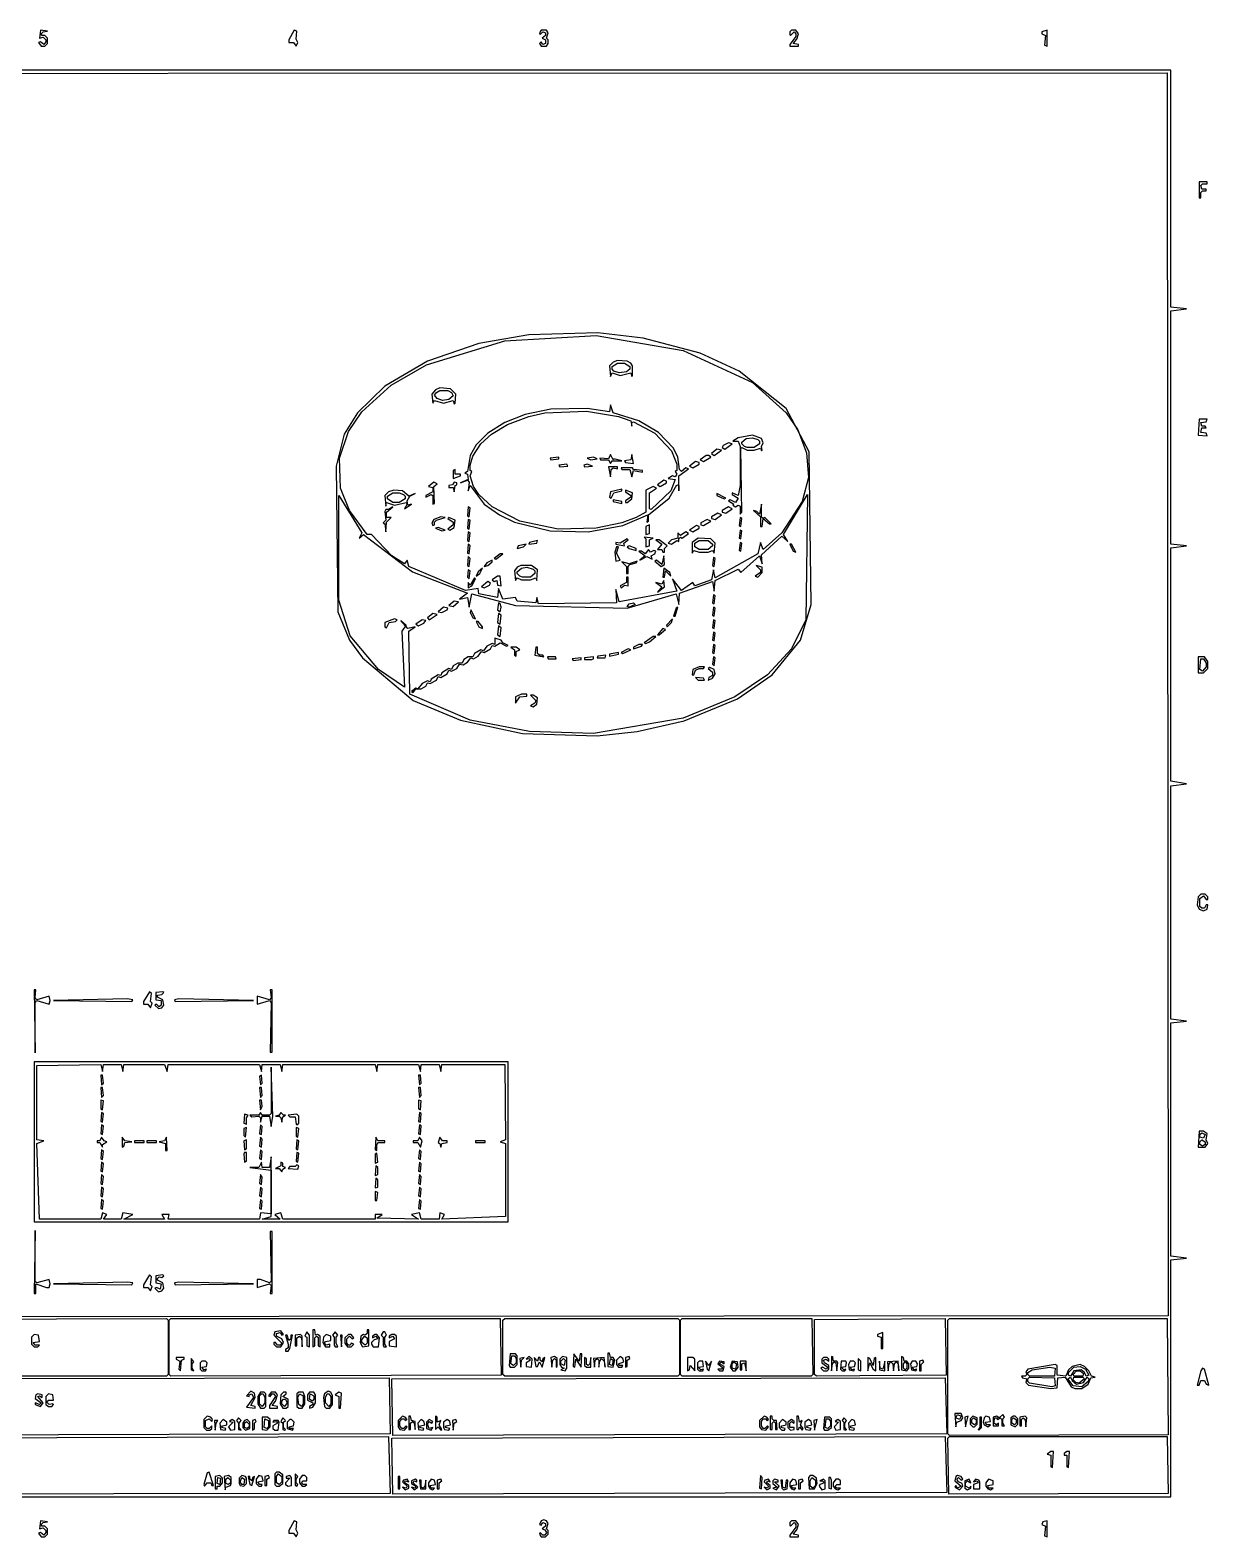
# Model space of a CAD drawing. Header units: metres. Extents: x 68 to 2449, y 29 to 1726.
# Drawn here: x 1122 to 2449, y 29 to 1726 of the extents above; entities that cross this region are included whole.
import ezdxf

# ---------------------------------------------------------------- set-up
doc = ezdxf.new("R2010")
doc.units = ezdxf.units.M

msp = doc.modelspace()

# ---------------------------------------------------------------- linework, layer by layer
for points in [[(1133, 1726), (1132, 1717), (1136, 1718), (1139, 1715), (1139, 1713), (1137, 1710), (1133, 1713), (1131, 1712), (1134, 1708), (1138, 1708), (1141, 1711), (1141, 1717), (1138, 1720), (1135, 1720), (1134, 1722), (1136, 1724), (1141, 1725)], [(1419, 1726), (1413, 1715), (1413, 1712), (1418, 1712), (1421, 1708), (1423, 1712), (1421, 1716), (1422, 1725)], [(1697, 1726), (1695, 1723), (1696, 1721), (1699, 1724), (1702, 1723), (1702, 1720), (1698, 1717), (1702, 1715), (1702, 1711), (1699, 1710), (1697, 1713), (1695, 1711), (1697, 1708), (1703, 1708), (1705, 1711), (1705, 1715), (1703, 1717), (1705, 1723), (1703, 1726)], [(1979, 1726), (1977, 1724), (1977, 1721), (1978, 1720), (1982, 1724), (1984, 1722), (1984, 1719), (1977, 1710), (1977, 1708), (1987, 1708), (1987, 1710), (1981, 1711), (1985, 1716), (1987, 1722), (1984, 1726)], [(2261, 1724), (2261, 1722), (2265, 1720), (2264, 1709), (2267, 1708), (2267, 1726)], [(148, 1681), (131, 342), (149, 74), (2406, 74), (2406, 341), (2424, 343), (2406, 345), (2406, 608), (2424, 610), (2406, 612), (2406, 875), (2424, 877), (2406, 880), (2406, 1143), (2424, 1145), (2406, 1147), (2406, 1410), (2424, 1412), (2406, 1414), (2406, 1681)], [(151, 1677), (2402, 1678), (2403, 278), (901, 277), (899, 77), (152, 77)], [(2447, 1555), (2438, 1555), (2438, 1537), (2440, 1537), (2440, 1543), (2442, 1545), (2446, 1545), (2446, 1547), (2441, 1547), (2440, 1551), (2442, 1553), (2447, 1553)], [(1490, 1295), (1475, 1271), (1466, 1235), (1468, 1071), (1481, 1039), (1496, 1019), (1553, 971), (1606, 949), (1676, 934), (1760, 931), (1805, 936), (1858, 948), (1918, 973), (1957, 1000), (1989, 1039), (2001, 1079), (1999, 1251), (1973, 1300), (1920, 1342), (1876, 1362), (1812, 1379), (1761, 1385), (1683, 1383), (1627, 1373), (1569, 1353), (1521, 1325)], [(1470, 1244), (1480, 1274), (1495, 1296), (1528, 1326), (1568, 1349), (1656, 1376), (1759, 1382), (1857, 1365), (1935, 1329), (1973, 1295), (1986, 1276), (1996, 1250), (1998, 1222), (1991, 1195), (1968, 1160), (1947, 1141), (1944, 1149), (1941, 1136), (1893, 1109), (1891, 1118), (1889, 1107), (1870, 1100), (1868, 1104), (1855, 1095), (1845, 1108), (1850, 1094), (1785, 1082), (1781, 1096), (1782, 1081), (1694, 1080), (1692, 1087), (1691, 1081), (1670, 1083), (1668, 1087), (1654, 1085), (1649, 1097), (1648, 1087), (1627, 1091), (1626, 1097), (1612, 1095), (1548, 1122), (1546, 1129), (1543, 1125), (1529, 1134), (1506, 1158), (1501, 1158), (1481, 1185), (1471, 1210)], [(1774, 1348), (1775, 1336), (1777, 1340), (1786, 1337), (1798, 1340), (1799, 1336), (1800, 1337), (1800, 1348), (1798, 1351), (1794, 1353), (1783, 1354), (1778, 1352)], [(1777, 1347), (1783, 1351), (1791, 1351), (1797, 1347), (1797, 1344), (1793, 1341), (1785, 1340), (1779, 1342), (1777, 1344)], [(1574, 1316), (1575, 1306), (1577, 1309), (1587, 1306), (1598, 1309), (1599, 1305), (1600, 1306), (1601, 1316), (1595, 1322), (1583, 1323), (1578, 1321)], [(1577, 1315), (1579, 1318), (1583, 1320), (1592, 1320), (1596, 1318), (1598, 1314), (1593, 1310), (1586, 1309), (1580, 1311)], [(1863, 1232), (1860, 1233), (1855, 1229), (1853, 1231), (1851, 1245), (1846, 1255), (1829, 1273), (1807, 1286), (1778, 1295), (1775, 1304), (1774, 1296), (1749, 1300), (1708, 1299), (1679, 1293), (1656, 1284), (1637, 1272), (1624, 1259), (1617, 1247), (1614, 1229), (1611, 1227), (1614, 1226), (1615, 1220), (1606, 1216), (1614, 1219), (1616, 1217), (1615, 1207), (1617, 1213), (1633, 1192), (1650, 1180), (1667, 1172), (1707, 1162), (1750, 1161), (1789, 1168), (1817, 1180), (1816, 1172), (1818, 1173), (1818, 1180), (1841, 1199), (1850, 1214), (1852, 1213), (1852, 1207), (1852, 1224)], [(1617, 1236), (1620, 1246), (1629, 1260), (1641, 1271), (1659, 1282), (1683, 1291), (1701, 1295), (1748, 1297), (1784, 1291), (1798, 1286), (1799, 1280), (1799, 1284), (1801, 1285), (1825, 1272), (1844, 1252), (1850, 1237), (1850, 1230), (1848, 1229), (1850, 1226), (1848, 1223), (1845, 1224), (1840, 1221), (1848, 1220), (1843, 1207), (1821, 1186), (1819, 1187), (1819, 1205), (1827, 1210), (1823, 1212), (1815, 1208), (1815, 1183), (1804, 1177), (1788, 1171), (1759, 1165), (1716, 1164), (1673, 1173), (1642, 1189), (1627, 1203), (1621, 1212), (1617, 1224), (1619, 1229), (1617, 1230)], [(2438, 1288), (2437, 1270), (2447, 1269), (2446, 1272), (2440, 1273), (2441, 1278), (2446, 1278), (2445, 1280), (2441, 1280), (2440, 1284), (2446, 1285), (2447, 1288)], [(1912, 1260), (1908, 1261), (1902, 1258), (1901, 1256), (1904, 1254)], [(1935, 1270), (1919, 1267), (1913, 1263), (1919, 1263), (1921, 1257), (1921, 1213), (1919, 1202), (1912, 1205), (1912, 1203), (1919, 1199), (1916, 1194), (1910, 1197), (1908, 1196), (1914, 1192), (1913, 1191), (1916, 1189), (1919, 1191), (1921, 1190), (1921, 1181), (1923, 1183), (1922, 1255), (1923, 1256), (1929, 1253), (1937, 1253), (1944, 1255), (1945, 1252), (1946, 1253), (1945, 1257), (1947, 1261), (1945, 1266)], [(1923, 1262), (1928, 1266), (1935, 1267), (1941, 1265), (1943, 1263), (1943, 1260), (1937, 1256), (1929, 1256), (1926, 1257), (1923, 1260)], [(1707, 1244), (1708, 1242), (1717, 1243), (1717, 1245)], [(1749, 1244), (1753, 1242), (1760, 1243), (1756, 1245)], [(1763, 1244), (1764, 1242), (1773, 1242), (1775, 1238), (1777, 1241), (1788, 1241), (1779, 1243), (1778, 1242), (1775, 1248), (1773, 1243)], [(1799, 1248), (1798, 1242), (1791, 1241), (1792, 1239), (1801, 1238)], [(1875, 1239), (1871, 1240), (1864, 1235), (1868, 1233), (1875, 1237)], [(1888, 1245), (1886, 1247), (1883, 1247), (1876, 1242), (1880, 1240)], [(1900, 1253), (1895, 1254), (1889, 1249), (1892, 1247)], [(1600, 1231), (1598, 1230), (1598, 1221), (1606, 1224), (1606, 1226), (1600, 1226)], [(1717, 1236), (1718, 1234), (1727, 1235), (1726, 1237)], [(1745, 1236), (1746, 1234), (1755, 1235), (1749, 1237)], [(1783, 1234), (1773, 1234), (1775, 1223), (1776, 1231), (1778, 1233), (1783, 1232)], [(1787, 1233), (1788, 1231), (1797, 1231), (1799, 1223), (1801, 1230), (1811, 1228), (1811, 1230), (1801, 1231), (1800, 1233)], [(1521, 1202), (1522, 1190), (1523, 1194), (1532, 1191), (1545, 1194), (1546, 1192), (1543, 1187), (1551, 1192), (1547, 1191), (1546, 1196), (1549, 1201), (1555, 1204), (1548, 1201), (1541, 1207), (1531, 1208), (1525, 1206)], [(1524, 1201), (1530, 1205), (1537, 1205), (1542, 1203), (1544, 1201), (1544, 1198), (1537, 1194), (1530, 1194), (1524, 1198)], [(1576, 1217), (1570, 1212), (1575, 1211), (1575, 1206), (1567, 1202), (1567, 1200), (1573, 1203), (1575, 1202), (1575, 1192), (1577, 1193), (1576, 1212), (1580, 1215)], [(1599, 1217), (1597, 1214), (1593, 1213), (1593, 1211), (1598, 1211), (1599, 1206), (1600, 1213), (1602, 1214), (1602, 1216)], [(1788, 1209), (1775, 1206), (1774, 1200), (1776, 1199), (1779, 1205), (1788, 1207)], [(1792, 1208), (1792, 1206), (1798, 1202), (1798, 1200), (1792, 1196), (1792, 1194), (1794, 1194), (1799, 1198), (1800, 1205)], [(1838, 1218), (1835, 1219), (1828, 1214), (1831, 1212), (1838, 1216)], [(1469, 1202), (1495, 1160), (1492, 1154), (1497, 1158), (1552, 1116), (1614, 1092), (1605, 1085), (1614, 1087), (1616, 1076), (1619, 1091), (1668, 1078), (1794, 1075), (1849, 1091), (1852, 1079), (1853, 1092), (1890, 1105), (1892, 1094), (1893, 1106), (1919, 1119), (1922, 1115), (1943, 1134), (1946, 1125), (1945, 1135), (1968, 1156), (1975, 1150), (1970, 1158), (1997, 1203), (1995, 1062), (1979, 1029), (1952, 1000), (1915, 975), (1857, 951), (1756, 934), (1684, 936), (1617, 949), (1549, 978), (1548, 1049), (1555, 1054), (1547, 1052), (1539, 1061), (1545, 1056), (1540, 1049), (1543, 986), (1514, 1006), (1482, 1044), (1469, 1084)], [(1530, 1189), (1525, 1186), (1522, 1186), (1521, 1184), (1522, 1174), (1519, 1171), (1521, 1170), (1522, 1161), (1523, 1172), (1528, 1177), (1523, 1177), (1523, 1183)], [(1615, 1189), (1614, 1179), (1616, 1178), (1617, 1188)], [(1778, 1197), (1778, 1195), (1788, 1193), (1788, 1195)], [(1895, 1204), (1895, 1202), (1903, 1198), (1905, 1199)], [(1912, 1187), (1908, 1189), (1901, 1185), (1901, 1183), (1905, 1182)], [(1945, 1192), (1943, 1181), (1940, 1184), (1936, 1185), (1944, 1178), (1944, 1167), (1946, 1167), (1947, 1176), (1954, 1170), (1956, 1170), (1949, 1177), (1947, 1176), (1945, 1178)], [(1589, 1177), (1584, 1178), (1576, 1175), (1574, 1171), (1575, 1168), (1577, 1169), (1577, 1172), (1579, 1174)], [(1593, 1177), (1592, 1176), (1598, 1172), (1598, 1169), (1592, 1164), (1594, 1163), (1599, 1166), (1600, 1174)], [(1615, 1175), (1614, 1165), (1616, 1164), (1617, 1174)], [(1888, 1173), (1884, 1175), (1877, 1171), (1877, 1169), (1880, 1168)], [(1900, 1180), (1896, 1182), (1889, 1178), (1889, 1176), (1893, 1175)], [(1921, 1177), (1920, 1168), (1922, 1167), (1923, 1176)], [(1578, 1165), (1585, 1162), (1589, 1163), (1581, 1166)], [(1615, 1161), (1614, 1151), (1616, 1150), (1617, 1160)], [(1813, 1155), (1815, 1153), (1815, 1144), (1819, 1145), (1819, 1152), (1823, 1154)], [(1819, 1169), (1815, 1167), (1815, 1158), (1819, 1159)], [(1863, 1159), (1860, 1161), (1854, 1157), (1851, 1160), (1851, 1154), (1844, 1152), (1840, 1148), (1844, 1147), (1850, 1151), (1852, 1150), (1852, 1153), (1854, 1155), (1856, 1154)], [(1875, 1167), (1872, 1168), (1864, 1163), (1868, 1161), (1875, 1165)], [(1867, 1149), (1867, 1137), (1869, 1140), (1875, 1138), (1885, 1138), (1890, 1140), (1892, 1137), (1893, 1148), (1888, 1153), (1874, 1154)], [(1921, 1163), (1920, 1154), (1922, 1153), (1923, 1162)], [(1615, 1147), (1614, 1137), (1616, 1136), (1617, 1145)], [(1680, 1147), (1671, 1145), (1670, 1142), (1677, 1144)], [(1693, 1151), (1684, 1149), (1683, 1147), (1692, 1148)], [(1784, 1144), (1782, 1144), (1780, 1138), (1781, 1128), (1786, 1129), (1782, 1137)], [(1795, 1152), (1794, 1153), (1786, 1148), (1781, 1149), (1781, 1147), (1791, 1145), (1790, 1148)], [(1794, 1144), (1796, 1142), (1804, 1140), (1804, 1142), (1796, 1145)], [(1826, 1139), (1824, 1140), (1820, 1138), (1818, 1141), (1814, 1136), (1810, 1139), (1807, 1139), (1814, 1134), (1808, 1129), (1816, 1133), (1822, 1130), (1821, 1134), (1825, 1136)], [(1826, 1152), (1833, 1147), (1828, 1141), (1833, 1141), (1834, 1138), (1836, 1138), (1836, 1142), (1839, 1145), (1830, 1152)], [(1870, 1148), (1875, 1151), (1885, 1151), (1890, 1147), (1890, 1145), (1885, 1141), (1875, 1141), (1870, 1144)], [(1921, 1149), (1920, 1140), (1922, 1139), (1923, 1148)], [(1977, 1147), (1981, 1139), (1984, 1138), (1979, 1147)], [(1615, 1133), (1614, 1123), (1616, 1122), (1617, 1131)], [(1642, 1129), (1636, 1126), (1633, 1122), (1637, 1123), (1642, 1127)], [(1654, 1136), (1651, 1136), (1644, 1131), (1646, 1130)], [(1693, 1118), (1686, 1123), (1674, 1123), (1670, 1121), (1667, 1117), (1668, 1106), (1670, 1109), (1675, 1107), (1685, 1107), (1691, 1109), (1692, 1106)], [(1670, 1116), (1675, 1120), (1681, 1121), (1688, 1119), (1690, 1117), (1690, 1114), (1685, 1110), (1676, 1110), (1673, 1111), (1670, 1114)], [(1805, 1128), (1796, 1125), (1788, 1127), (1793, 1122), (1793, 1114), (1795, 1114), (1795, 1122), (1797, 1124), (1804, 1126)], [(1835, 1134), (1833, 1124), (1827, 1129), (1825, 1128), (1832, 1122), (1836, 1124)], [(1891, 1132), (1890, 1123), (1892, 1122), (1893, 1131)], [(1939, 1123), (1944, 1118), (1944, 1115), (1938, 1111), (1941, 1110), (1946, 1115), (1946, 1121)], [(1615, 1118), (1614, 1110), (1616, 1108), (1617, 1117)], [(1622, 1109), (1617, 1101), (1615, 1104), (1615, 1098), (1619, 1100), (1623, 1108)], [(1631, 1120), (1626, 1116), (1624, 1111), (1628, 1114)], [(1640, 1103), (1637, 1105), (1630, 1099), (1633, 1098), (1639, 1101)], [(1642, 1107), (1644, 1105), (1647, 1106), (1648, 1101), (1652, 1100), (1651, 1111), (1648, 1111)], [(1795, 1110), (1793, 1110), (1793, 1104), (1786, 1100), (1787, 1098), (1791, 1101), (1795, 1100)], [(1835, 1106), (1833, 1102), (1826, 1104), (1833, 1099), (1828, 1093), (1836, 1099)], [(1835, 1120), (1834, 1110), (1836, 1110), (1837, 1117), (1843, 1111), (1842, 1115)], [(1891, 1090), (1890, 1081), (1892, 1080), (1893, 1089)], [(1592, 1075), (1587, 1076), (1581, 1071), (1585, 1070), (1591, 1073)], [(1604, 1082), (1599, 1083), (1593, 1078), (1598, 1077)], [(1618, 1073), (1617, 1070), (1620, 1064), (1623, 1063)], [(1649, 1081), (1648, 1073), (1651, 1071), (1652, 1076), (1651, 1080)], [(1803, 1079), (1796, 1076), (1794, 1077), (1796, 1080), (1801, 1081)], [(1851, 1076), (1849, 1075), (1846, 1066), (1848, 1066)], [(1891, 1076), (1890, 1067), (1892, 1066), (1893, 1075)], [(1535, 1062), (1532, 1063), (1521, 1059), (1521, 1054), (1523, 1053), (1526, 1059), (1533, 1060)], [(1567, 1061), (1563, 1062), (1556, 1057), (1559, 1055), (1565, 1058)], [(1580, 1068), (1575, 1069), (1569, 1064), (1571, 1062)], [(1624, 1060), (1627, 1054), (1631, 1052), (1631, 1054), (1626, 1060)], [(1649, 1069), (1648, 1059), (1651, 1057), (1652, 1067)], [(1649, 1055), (1648, 1045), (1651, 1043), (1652, 1053)], [(1845, 1063), (1838, 1056), (1839, 1054), (1844, 1059)], [(1891, 1062), (1890, 1053), (1892, 1052), (1893, 1061)], [(1660, 1033), (1654, 1036), (1652, 1039), (1645, 1041), (1645, 1034), (1642, 1035), (1636, 1032), (1632, 1027), (1629, 1028), (1622, 1024), (1620, 1020), (1615, 1020), (1610, 1017), (1608, 1013), (1603, 1013), (1598, 1010), (1596, 1006), (1593, 1007), (1585, 1002), (1584, 999), (1581, 1000), (1573, 995), (1572, 992), (1569, 993), (1563, 990), (1558, 984), (1556, 985), (1551, 981), (1553, 980), (1556, 984), (1562, 984), (1567, 987), (1569, 991), (1572, 990), (1579, 994), (1581, 998), (1584, 997), (1591, 1001), (1593, 1005), (1596, 1004), (1602, 1007), (1605, 1012), (1609, 1011), (1614, 1014), (1618, 1019), (1621, 1018), (1626, 1021), (1630, 1026), (1633, 1025), (1640, 1029), (1642, 1033), (1645, 1032), (1651, 1036), (1658, 1032)], [(1826, 1043), (1823, 1043), (1813, 1036), (1815, 1035), (1819, 1037)], [(1837, 1051), (1834, 1052), (1828, 1045), (1830, 1045)], [(1891, 1048), (1890, 1039), (1892, 1038), (1893, 1047)], [(1663, 1031), (1667, 1028), (1667, 1022), (1669, 1021), (1669, 1026), (1673, 1028), (1669, 1031)], [(1691, 1031), (1690, 1022), (1700, 1020), (1699, 1022), (1695, 1022), (1693, 1024), (1693, 1031)], [(1704, 1020), (1705, 1018), (1714, 1018), (1713, 1020)], [(1732, 1018), (1733, 1016), (1742, 1017), (1742, 1019)], [(1756, 1020), (1746, 1019), (1746, 1017), (1754, 1017), (1756, 1018)], [(1770, 1022), (1761, 1021), (1760, 1019), (1769, 1019)], [(1784, 1025), (1774, 1023), (1774, 1021), (1784, 1023)], [(1798, 1028), (1795, 1029), (1787, 1025), (1789, 1024)], [(1811, 1034), (1807, 1034), (1801, 1031), (1801, 1029), (1810, 1032)], [(1891, 1034), (1890, 1025), (1892, 1024), (1893, 1033)], [(1891, 1020), (1890, 1012), (1892, 1010), (1893, 1019)], [(2437, 1020), (2437, 1002), (2443, 1002), (2448, 1007), (2448, 1015), (2444, 1020)], [(1881, 1009), (1875, 1009), (1868, 1006), (1867, 1000), (1869, 1000), (1871, 1005), (1875, 1007), (1880, 1007)], [(1887, 1008), (1885, 1007), (1890, 1003), (1890, 999), (1886, 997), (1885, 994), (1890, 996), (1893, 1001), (1892, 1006)], [(2440, 1018), (2443, 1018), (2446, 1013), (2446, 1009), (2442, 1004), (2439, 1006)], [(1871, 997), (1874, 994), (1881, 994), (1880, 996)], [(1681, 978), (1675, 978), (1668, 975), (1668, 968), (1673, 975), (1681, 976)], [(1685, 977), (1691, 971), (1690, 968), (1685, 965), (1688, 964), (1692, 967), (1693, 974), (1688, 977)], [(2440, 753), (2437, 750), (2436, 741), (2438, 736), (2443, 734), (2447, 736), (2448, 741), (2446, 741), (2444, 737), (2441, 737), (2439, 739), (2439, 748), (2443, 751), (2446, 747), (2448, 747), (2448, 750), (2445, 753)], [(1128, 645), (1126, 645), (1127, 574), (1127, 631), (1129, 633), (1143, 629), (1144, 633), (1143, 638), (1129, 634), (1127, 636)], [(1392, 645), (1393, 636), (1391, 634), (1377, 638), (1377, 629), (1391, 633), (1393, 631), (1392, 575), (1394, 575), (1394, 645)], [(1237, 634), (1231, 635), (1148, 633), (1236, 632)], [(1256, 643), (1249, 632), (1249, 629), (1254, 629), (1257, 625), (1259, 630), (1257, 632), (1258, 641)], [(1271, 643), (1263, 642), (1263, 634), (1269, 633), (1269, 628), (1267, 626), (1264, 629), (1262, 628), (1266, 624), (1270, 625), (1272, 628), (1271, 634), (1265, 637), (1265, 639), (1270, 640), (1272, 642)], [(1284, 634), (1285, 632), (1373, 633), (1289, 635)], [(1660, 564), (1126, 564), (1126, 384), (1660, 384)], [(1129, 560), (1201, 561), (1203, 553), (1204, 561), (1224, 561), (1226, 553), (1227, 561), (1273, 561), (1276, 553), (1277, 561), (1380, 561), (1382, 553), (1383, 561), (1403, 561), (1405, 553), (1406, 561), (1510, 561), (1512, 553), (1513, 561), (1559, 561), (1561, 553), (1562, 561), (1582, 561), (1584, 553), (1585, 561), (1656, 561), (1657, 476), (1651, 474), (1657, 472), (1657, 390), (1585, 387), (1588, 392), (1583, 394), (1582, 387), (1562, 387), (1560, 394), (1551, 392), (1559, 387), (1512, 388), (1518, 392), (1510, 392), (1510, 387), (1406, 387), (1404, 394), (1397, 392), (1403, 387), (1383, 387), (1393, 390), (1393, 457), (1391, 445), (1383, 445), (1382, 451), (1379, 445), (1369, 445), (1393, 442), (1393, 393), (1381, 394), (1380, 387), (1277, 387), (1278, 392), (1270, 392), (1273, 387), (1227, 387), (1237, 392), (1226, 394), (1224, 387), (1204, 387), (1208, 392), (1203, 394), (1201, 387), (1132, 387), (1129, 472), (1137, 475), (1129, 476)], [(1203, 549), (1201, 549), (1202, 538), (1204, 540)], [(1393, 558), (1393, 506), (1391, 504), (1383, 504), (1381, 507), (1379, 504), (1369, 504), (1371, 502), (1379, 503), (1381, 501), (1381, 496), (1383, 503), (1391, 503), (1393, 491), (1395, 503)], [(1382, 549), (1380, 548), (1381, 538), (1383, 540)], [(1561, 549), (1559, 549), (1560, 538), (1562, 540)], [(1203, 535), (1201, 535), (1202, 524), (1204, 526)], [(1382, 535), (1380, 535), (1381, 524), (1383, 526)], [(1561, 535), (1559, 535), (1560, 524), (1562, 526)], [(1201, 521), (1201, 511), (1203, 510), (1204, 520)], [(1382, 521), (1380, 521), (1381, 510), (1383, 514)], [(1559, 521), (1559, 511), (1561, 510), (1562, 520)], [(1202, 507), (1201, 497), (1203, 496), (1204, 506)], [(1202, 493), (1201, 483), (1203, 482), (1204, 492)], [(1363, 505), (1362, 495), (1365, 494), (1365, 501), (1367, 504)], [(1381, 493), (1380, 483), (1382, 482), (1383, 491)], [(1404, 507), (1402, 504), (1398, 503), (1402, 503), (1404, 501), (1405, 496), (1406, 502), (1409, 504), (1407, 504)], [(1412, 504), (1414, 502), (1420, 502), (1421, 494), (1422, 493), (1424, 495), (1424, 503), (1422, 505)], [(1560, 507), (1559, 497), (1561, 496), (1562, 506)], [(1560, 493), (1559, 483), (1561, 482), (1562, 492)], [(1202, 479), (1200, 475), (1197, 475), (1197, 473), (1200, 473), (1203, 468), (1203, 471), (1208, 474), (1205, 475)], [(1225, 468), (1227, 469), (1228, 473), (1236, 474), (1228, 475), (1225, 479)], [(1275, 479), (1273, 475), (1267, 474), (1274, 472), (1274, 464), (1276, 464)], [(1365, 490), (1362, 489), (1362, 481), (1364, 479)], [(1365, 476), (1362, 475), (1363, 465), (1365, 466)], [(1381, 479), (1380, 469), (1382, 468), (1383, 477)], [(1421, 490), (1421, 480), (1423, 479), (1424, 489)], [(1422, 476), (1421, 466), (1423, 465), (1424, 475)], [(1511, 479), (1510, 465), (1512, 464), (1512, 471), (1514, 473), (1521, 473), (1521, 475), (1513, 475)], [(1560, 479), (1558, 475), (1553, 475), (1553, 473), (1558, 473), (1561, 468), (1563, 475)], [(1583, 479), (1581, 473), (1583, 472), (1584, 468), (1585, 472), (1591, 473), (1591, 475), (1586, 475)], [(2438, 486), (2437, 468), (2445, 468), (2448, 472), (2446, 476), (2447, 483), (2443, 486)], [(2441, 484), (2445, 482), (2443, 478), (2439, 479), (2439, 482)], [(2441, 476), (2445, 474), (2445, 471), (2442, 469), (2439, 471), (2439, 474)], [(1202, 465), (1201, 455), (1203, 454), (1204, 463)], [(1239, 475), (1239, 473), (1250, 473), (1250, 475)], [(1253, 475), (1253, 473), (1264, 473), (1264, 475)], [(1365, 462), (1363, 462), (1362, 460), (1363, 451), (1365, 452)], [(1381, 465), (1380, 455), (1382, 454), (1383, 463)], [(1422, 462), (1421, 452), (1423, 451), (1424, 461)], [(1512, 461), (1510, 460), (1510, 450), (1513, 451)], [(1560, 465), (1559, 455), (1561, 454), (1562, 463)], [(1623, 475), (1623, 473), (1634, 473), (1634, 475)], [(1202, 451), (1201, 441), (1203, 440), (1204, 449)], [(1404, 451), (1404, 447), (1398, 444), (1402, 444), (1405, 440), (1406, 443), (1409, 445), (1406, 446), (1406, 450)], [(1424, 447), (1422, 448), (1420, 446), (1414, 446), (1412, 444), (1423, 443)], [(1511, 447), (1510, 436), (1513, 437), (1513, 445)], [(1560, 451), (1559, 441), (1561, 440), (1562, 449)], [(1202, 437), (1201, 427), (1203, 426), (1204, 435)], [(1381, 437), (1380, 427), (1382, 426), (1383, 434)], [(1511, 433), (1510, 422), (1513, 423), (1513, 431)], [(1560, 437), (1559, 427), (1561, 426), (1562, 435)], [(1202, 423), (1201, 413), (1203, 412), (1204, 421)], [(1202, 409), (1201, 399), (1203, 398), (1204, 407)], [(1381, 423), (1380, 413), (1382, 412), (1383, 421)], [(1381, 409), (1380, 399), (1382, 398), (1383, 407)], [(1510, 418), (1510, 408), (1512, 408), (1513, 417)], [(1560, 423), (1559, 413), (1561, 412), (1562, 421)], [(1560, 409), (1559, 399), (1561, 398), (1562, 407)], [(1127, 374), (1126, 303), (1128, 303), (1128, 314), (1140, 310), (1143, 310), (1144, 314), (1143, 319), (1129, 315), (1127, 317)], [(1392, 373), (1393, 317), (1391, 315), (1381, 319), (1377, 319), (1377, 310), (1391, 314), (1393, 312), (1392, 303), (1394, 303), (1394, 373)], [(1256, 324), (1249, 313), (1249, 310), (1254, 310), (1257, 306), (1259, 311), (1257, 313), (1258, 322)], [(1271, 324), (1263, 323), (1263, 315), (1269, 314), (1268, 308), (1264, 310), (1262, 309), (1266, 305), (1270, 306), (1272, 309), (1271, 315), (1265, 318), (1265, 320), (1267, 322), (1270, 321), (1272, 323)], [(1237, 315), (1231, 316), (1148, 314), (1236, 313)], [(1284, 315), (1285, 313), (1373, 314), (1289, 316)], [(903, 274), (1275, 275), (1277, 273), (1277, 212), (1275, 210), (904, 210), (902, 212)], [(1278, 273), (1280, 275), (1651, 275), (1652, 211), (1280, 210), (1278, 212)], [(1654, 273), (1656, 275), (1851, 275), (1853, 273), (1853, 212), (1851, 210), (1656, 210), (1654, 212)], [(1854, 273), (1856, 275), (2002, 275), (2003, 212), (2001, 210), (1856, 210), (1854, 212)], [(2005, 274), (2152, 275), (2153, 211), (2007, 210), (2005, 212)], [(2155, 273), (2157, 275), (2402, 275), (2403, 144), (2157, 143), (2155, 145)], [(1126, 257), (1123, 254), (1123, 246), (1126, 243), (1130, 243), (1132, 245), (1127, 245), (1125, 248), (1132, 249), (1131, 256)], [(1397, 260), (1396, 256), (1405, 247), (1403, 245), (1400, 245), (1398, 248), (1396, 248), (1396, 246), (1399, 243), (1404, 243), (1407, 248), (1405, 252), (1399, 255), (1399, 258), (1403, 259), (1405, 256), (1407, 257), (1404, 261)], [(1417, 256), (1415, 256), (1415, 252), (1413, 250), (1411, 256), (1409, 256), (1412, 246), (1412, 242), (1409, 240), (1409, 238), (1412, 238), (1414, 241)], [(1420, 256), (1420, 244), (1422, 244), (1422, 253), (1425, 255), (1427, 253), (1428, 243), (1428, 255), (1426, 257)], [(1433, 260), (1431, 255), (1433, 254), (1433, 244), (1436, 243), (1436, 256)], [(1440, 262), (1440, 243), (1442, 244), (1442, 253), (1444, 255), (1446, 254), (1446, 244), (1448, 243), (1448, 255), (1445, 257), (1443, 256), (1442, 262)], [(1455, 257), (1452, 254), (1451, 248), (1454, 243), (1459, 243), (1459, 246), (1455, 245), (1453, 247), (1454, 249), (1460, 250), (1460, 255)], [(1465, 260), (1462, 256), (1464, 254), (1464, 245), (1465, 243), (1468, 243), (1466, 247), (1466, 254), (1468, 256)], [(1473, 256), (1471, 256), (1472, 243)], [(1480, 257), (1476, 253), (1476, 247), (1479, 243), (1483, 243), (1486, 246), (1483, 247), (1482, 245), (1480, 245), (1478, 247), (1478, 252), (1481, 255), (1484, 252), (1486, 253), (1483, 257)], [(1503, 262), (1501, 262), (1501, 258), (1499, 256), (1497, 257), (1494, 255), (1493, 248), (1496, 243), (1503, 244)], [(1498, 255), (1501, 253), (1501, 247), (1499, 245), (1495, 248), (1495, 251)], [(1510, 257), (1507, 255), (1507, 253), (1511, 255), (1513, 252), (1509, 251), (1506, 248), (1506, 246), (1508, 243), (1514, 243), (1515, 253), (1512, 257)], [(1519, 260), (1517, 256), (1519, 254), (1519, 245), (1520, 243), (1523, 243), (1521, 246), (1521, 254), (1523, 256), (1521, 260)], [(1529, 257), (1526, 255), (1526, 253), (1530, 255), (1532, 252), (1526, 249), (1526, 244), (1534, 243), (1534, 255), (1532, 257)], [(2076, 257), (2076, 255), (2080, 254), (2080, 241), (2082, 241), (2082, 259)], [(1286, 231), (1286, 229), (1290, 227), (1289, 218), (1291, 216), (1292, 228), (1295, 229), (1295, 231)], [(1303, 230), (1303, 217), (1306, 216), (1304, 219), (1304, 224), (1306, 226)], [(1315, 227), (1313, 225), (1313, 218), (1315, 216), (1319, 216), (1320, 218), (1317, 217), (1315, 220), (1320, 221), (1321, 225), (1319, 227)], [(1662, 235), (1661, 222), (1662, 220), (1667, 220), (1670, 223), (1670, 233), (1668, 235)], [(1664, 233), (1667, 233), (1669, 230), (1669, 225), (1666, 222), (1663, 224)], [(1678, 231), (1673, 230), (1674, 220), (1675, 228)], [(1683, 232), (1680, 229), (1683, 230), (1685, 228), (1680, 225), (1680, 221), (1686, 220), (1687, 229)], [(1689, 231), (1691, 221), (1693, 221), (1695, 226), (1698, 220), (1701, 231), (1699, 230), (1698, 226), (1696, 228), (1696, 231), (1694, 231), (1693, 227)], [(1712, 232), (1708, 231), (1709, 220), (1710, 228), (1712, 230), (1714, 228), (1714, 220), (1715, 221), (1715, 230)], [(1721, 232), (1718, 229), (1718, 223), (1720, 220), (1723, 219), (1719, 217), (1724, 216), (1726, 219), (1726, 231)], [(1722, 230), (1724, 228), (1723, 222), (1719, 224), (1719, 227)], [(1734, 235), (1733, 221), (1735, 220), (1736, 229), (1742, 220), (1743, 235), (1741, 235), (1740, 227)], [(1746, 231), (1746, 222), (1748, 220), (1753, 220), (1753, 231), (1752, 224), (1750, 222), (1748, 223), (1748, 230)], [(1756, 230), (1757, 220), (1758, 228), (1760, 230), (1762, 228), (1762, 220), (1763, 227), (1765, 230), (1768, 227), (1769, 220), (1768, 231)], [(1772, 236), (1772, 221), (1778, 220), (1780, 228), (1778, 231), (1775, 231), (1774, 236)], [(1775, 230), (1778, 228), (1777, 222), (1774, 223)], [(1786, 232), (1782, 228), (1782, 223), (1784, 220), (1788, 220), (1789, 222), (1785, 222), (1784, 224), (1790, 226), (1789, 230)], [(1796, 232), (1792, 231), (1792, 220), (1794, 221), (1794, 228), (1797, 230)], [(1862, 231), (1862, 216), (1864, 217), (1865, 222), (1870, 216), (1870, 229), (1868, 231)], [(1875, 227), (1873, 225), (1873, 218), (1875, 216), (1879, 216), (1880, 218), (1877, 217), (1874, 220), (1880, 221), (1879, 227)], [(1882, 227), (1884, 218), (1886, 216), (1889, 227), (1886, 222)], [(1898, 227), (1896, 224), (1901, 220), (1901, 218), (1896, 218), (1898, 216), (1902, 216), (1903, 221), (1898, 224), (1900, 226), (1903, 224), (1903, 226)], [(1912, 227), (1910, 220), (1913, 216), (1916, 216), (1919, 220), (1918, 226)], [(1914, 226), (1917, 224), (1916, 218), (1912, 219), (1912, 224)], [(1921, 227), (1921, 217), (1923, 217), (1923, 224), (1926, 225), (1928, 216), (1928, 227)], [(2015, 231), (2013, 229), (2013, 225), (2020, 220), (2018, 218), (2014, 220), (2012, 219), (2015, 216), (2019, 216), (2021, 218), (2021, 222), (2016, 225), (2015, 228), (2018, 229), (2021, 227), (2021, 229), (2019, 231)], [(2024, 232), (2024, 216), (2025, 224), (2027, 226), (2029, 225), (2030, 216), (2031, 225), (2030, 227), (2027, 227), (2025, 229), (2026, 231)], [(2035, 227), (2034, 218), (2036, 216), (2039, 216), (2040, 218), (2038, 217), (2035, 220), (2040, 221), (2041, 225), (2040, 227)], [(2045, 227), (2043, 223), (2044, 217), (2049, 216), (2050, 218), (2047, 217), (2045, 220), (2050, 221), (2051, 225), (2049, 227)], [(2054, 230), (2054, 217), (2057, 216), (2057, 227)], [(2065, 231), (2065, 216), (2067, 225), (2071, 218), (2074, 216), (2074, 231), (2072, 230), (2071, 222), (2067, 230)], [(2078, 227), (2078, 217), (2084, 216), (2084, 227), (2082, 218), (2079, 219)], [(2087, 226), (2088, 216), (2089, 224), (2091, 226), (2093, 224), (2094, 216), (2095, 224), (2097, 226), (2099, 224), (2100, 216), (2099, 227)], [(2103, 232), (2103, 217), (2109, 216), (2111, 219), (2111, 224), (2109, 227), (2106, 227), (2105, 231)], [(2107, 226), (2109, 224), (2109, 219), (2107, 217), (2105, 219), (2105, 224)], [(2115, 227), (2113, 224), (2114, 217), (2119, 216), (2120, 218), (2117, 217), (2115, 220), (2120, 221), (2121, 224), (2119, 227)], [(2127, 228), (2123, 227), (2123, 216), (2125, 216), (2125, 223), (2128, 226)], [(2238, 210), (2239, 208), (2244, 207), (2243, 203), (2246, 200), (2271, 196), (2278, 197), (2279, 208), (2287, 209), (2294, 198), (2298, 196), (2306, 196), (2313, 201), (2316, 208), (2321, 209), (2317, 210), (2314, 216), (2309, 221), (2304, 223), (2295, 221), (2291, 217), (2288, 210), (2278, 211), (2278, 222), (2276, 223), (2245, 218), (2243, 215), (2244, 212), (2242, 210)], [(2291, 214), (2297, 220), (2304, 221), (2310, 218), (2314, 211), (2311, 210), (2309, 214), (2305, 217), (2297, 216), (2293, 210), (2291, 211)], [(902, 207), (1526, 208), (1527, 145), (904, 143)], [(1529, 207), (2152, 208), (2154, 145), (1530, 143)], [(2276, 219), (2275, 210), (2247, 210), (2245, 212), (2245, 214), (2250, 217), (2270, 220)], [(2245, 207), (2247, 209), (2275, 208), (2276, 199), (2272, 198), (2247, 202), (2245, 204)], [(2290, 207), (2293, 209), (2295, 205), (2300, 201), (2308, 203), (2312, 209), (2314, 207), (2313, 204), (2306, 198), (2296, 199)], [(2296, 212), (2300, 216), (2304, 216), (2308, 213), (2307, 210), (2297, 210)], [(2296, 206), (2297, 209), (2307, 209), (2309, 207), (2303, 202), (2299, 203)], [(2442, 219), (2440, 216), (2436, 200), (2438, 200), (2440, 205), (2444, 205), (2446, 201), (2449, 200), (2444, 218)], [(1130, 190), (1128, 189), (1127, 185), (1134, 180), (1132, 178), (1127, 180), (1127, 178), (1133, 176), (1136, 180), (1130, 187), (1132, 188), (1135, 186), (1135, 189)], [(1142, 190), (1139, 187), (1139, 178), (1142, 176), (1146, 176), (1148, 178), (1147, 179), (1143, 178), (1140, 181), (1142, 183), (1148, 183), (1147, 189)], [(1370, 193), (1365, 188), (1368, 187), (1368, 189), (1371, 190), (1373, 186), (1365, 175), (1375, 174), (1375, 176), (1370, 177), (1375, 186), (1374, 191)], [(1381, 192), (1378, 187), (1378, 179), (1381, 174), (1385, 174), (1387, 176), (1387, 190), (1385, 192)], [(1382, 190), (1384, 190), (1386, 186), (1386, 180), (1383, 176), (1380, 179), (1380, 188)], [(1393, 192), (1390, 188), (1392, 187), (1394, 190), (1396, 190), (1398, 187), (1391, 177), (1391, 174), (1400, 174), (1400, 176), (1394, 177), (1398, 182), (1400, 189), (1398, 192)], [(1407, 192), (1404, 189), (1403, 179), (1406, 174), (1410, 174), (1412, 176), (1412, 184), (1406, 187), (1410, 190), (1410, 192)], [(1424, 192), (1422, 190), (1422, 176), (1424, 174), (1428, 174), (1431, 179), (1431, 187), (1429, 192)], [(1425, 190), (1429, 188), (1429, 179), (1427, 176), (1424, 178), (1423, 186)], [(1441, 192), (1436, 192), (1434, 189), (1434, 183), (1440, 180), (1440, 178), (1436, 176), (1436, 174), (1440, 175), (1443, 180), (1443, 189)], [(1437, 190), (1441, 188), (1441, 184), (1439, 182), (1436, 184)], [(1457, 193), (1453, 190), (1452, 186), (1453, 176), (1455, 174), (1459, 174), (1462, 178), (1462, 188), (1460, 192)], [(1456, 190), (1458, 190), (1460, 187), (1460, 179), (1458, 176), (1454, 180), (1454, 186)], [(1469, 192), (1465, 189), (1469, 187), (1469, 174), (1471, 174), (1472, 191)], [(1407, 184), (1409, 184), (1411, 180), (1408, 176), (1405, 179), (1405, 182)], [(1321, 165), (1317, 161), (1317, 152), (1320, 149), (1324, 149), (1326, 151), (1326, 154), (1323, 151), (1321, 151), (1319, 153), (1319, 160), (1323, 162), (1326, 159), (1327, 161), (1325, 164)], [(1333, 160), (1329, 160), (1330, 149), (1331, 157)], [(1339, 161), (1335, 157), (1336, 150), (1341, 149), (1342, 151), (1337, 152), (1338, 154), (1343, 155), (1343, 158)], [(1349, 161), (1346, 159), (1350, 158), (1345, 153), (1347, 149), (1352, 150), (1352, 159)], [(1356, 163), (1354, 160), (1356, 157), (1356, 150), (1359, 149), (1357, 152), (1357, 157), (1359, 160)], [(1366, 161), (1363, 160), (1361, 157), (1361, 152), (1364, 149), (1369, 151), (1369, 158)], [(1365, 159), (1368, 156), (1368, 153), (1366, 151), (1363, 152), (1363, 157)], [(1375, 161), (1372, 160), (1372, 149), (1374, 151), (1374, 157), (1376, 159)], [(1383, 164), (1383, 150), (1388, 149), (1392, 153), (1392, 161), (1389, 164)], [(1386, 162), (1390, 160), (1390, 153), (1388, 151), (1385, 152)], [(1396, 160), (1395, 158), (1399, 159), (1400, 157), (1395, 154), (1395, 151), (1397, 149), (1401, 149), (1402, 158), (1401, 160)], [(1406, 163), (1404, 159), (1406, 157), (1406, 150), (1408, 149), (1409, 150), (1407, 152), (1407, 158), (1409, 160)], [(1414, 161), (1411, 158), (1411, 151), (1417, 149), (1418, 151), (1414, 151), (1413, 153), (1418, 154), (1419, 158), (1416, 161)], [(1541, 165), (1536, 160), (1536, 153), (1538, 150), (1543, 149), (1546, 153), (1545, 154), (1542, 151), (1540, 151), (1538, 154), (1538, 159), (1540, 162), (1543, 162), (1544, 160), (1546, 161), (1544, 164)], [(1548, 165), (1548, 150), (1550, 150), (1550, 157), (1552, 159), (1554, 157), (1555, 150), (1555, 159), (1551, 160), (1550, 165)], [(1562, 161), (1558, 157), (1559, 150), (1564, 149), (1565, 151), (1560, 152), (1561, 154), (1566, 155), (1565, 159)], [(1571, 161), (1568, 158), (1568, 151), (1573, 149), (1575, 152), (1571, 151), (1569, 156), (1571, 159), (1574, 157), (1575, 159)], [(1578, 165), (1578, 150), (1581, 153), (1584, 149), (1585, 150), (1582, 155), (1584, 160), (1580, 158), (1580, 164)], [(1591, 161), (1587, 158), (1587, 152), (1588, 150), (1593, 149), (1594, 151), (1589, 152), (1590, 154), (1595, 155), (1594, 159)], [(1601, 161), (1597, 160), (1598, 149), (1599, 157), (1602, 159)], [(1948, 165), (1943, 160), (1943, 153), (1945, 150), (1950, 149), (1953, 153), (1952, 154), (1949, 151), (1947, 151), (1945, 154), (1945, 159), (1947, 162), (1950, 162), (1951, 160), (1953, 161), (1951, 164)], [(1955, 165), (1955, 150), (1957, 150), (1957, 157), (1959, 159), (1961, 157), (1961, 150), (1963, 150), (1962, 160), (1959, 160), (1957, 162), (1957, 165)], [(1969, 161), (1965, 157), (1965, 152), (1968, 149), (1971, 149), (1972, 151), (1967, 152), (1968, 154), (1973, 155), (1973, 158)], [(1979, 161), (1975, 158), (1975, 152), (1978, 149), (1982, 150), (1982, 152), (1977, 152), (1977, 157), (1979, 159), (1982, 157), (1982, 159)], [(1985, 165), (1985, 150), (1987, 150), (1988, 153), (1991, 149), (1992, 151), (1989, 155), (1991, 160), (1988, 158), (1987, 165)], [(1998, 161), (1994, 158), (1994, 152), (1995, 150), (2000, 149), (2001, 151), (1996, 152), (1997, 154), (2002, 155), (2001, 159)], [(2008, 161), (2004, 160), (2005, 149)], [(2016, 164), (2015, 151), (2016, 149), (2020, 149), (2024, 152), (2024, 162), (2022, 164)], [(2018, 162), (2021, 162), (2023, 159), (2023, 154), (2020, 151), (2017, 152)], [(2031, 161), (2028, 159), (2032, 158), (2027, 153), (2029, 149), (2034, 150), (2034, 159)], [(2038, 163), (2036, 160), (2038, 158), (2038, 150), (2040, 149), (2041, 150), (2039, 152), (2039, 157), (2041, 160)], [(2047, 161), (2043, 157), (2044, 150), (2049, 149), (2050, 151), (2045, 152), (2046, 154), (2051, 155), (2050, 160)], [(2170, 168), (2163, 168), (2164, 153), (2165, 158), (2170, 160), (2172, 163)], [(2166, 167), (2170, 165), (2168, 161), (2164, 163)], [(2178, 165), (2174, 164), (2175, 153)], [(2183, 165), (2180, 162), (2180, 156), (2183, 153), (2185, 153), (2188, 156), (2188, 163)], [(2184, 163), (2187, 161), (2187, 157), (2185, 155), (2182, 157), (2182, 161)], [(2193, 164), (2191, 164), (2191, 152), (2189, 150), (2190, 149), (2193, 152)], [(2198, 165), (2196, 163), (2195, 158), (2196, 155), (2200, 153), (2203, 155), (2199, 155), (2197, 158), (2203, 159), (2202, 164)], [(2217, 167), (2213, 163), (2210, 165), (2206, 164), (2206, 154), (2212, 154), (2212, 157), (2210, 155), (2207, 157), (2208, 163), (2210, 163), (2211, 161), (2214, 163), (2216, 161), (2216, 154), (2219, 154), (2217, 157), (2217, 162), (2219, 164)], [(2229, 165), (2226, 163), (2226, 155), (2231, 153), (2234, 156), (2234, 162), (2231, 165)], [(2229, 163), (2232, 161), (2232, 157), (2230, 155), (2227, 157), (2227, 161)], [(2236, 164), (2236, 154), (2238, 154), (2238, 161), (2240, 163), (2242, 161), (2243, 153), (2244, 163), (2242, 165)], [(902, 140), (1525, 142), (1527, 78), (904, 77)], [(1529, 140), (2152, 142), (2154, 79), (1530, 77)], [(2155, 140), (2157, 142), (2402, 142), (2403, 78), (2156, 77)], [(2271, 125), (2267, 122), (2271, 121), (2271, 108), (2273, 107), (2274, 125)], [(2289, 125), (2286, 123), (2286, 121), (2289, 121), (2289, 108), (2291, 107), (2292, 125)], [(1323, 102), (1321, 101), (1317, 88), (1318, 86), (1321, 90), (1325, 90), (1326, 87), (1328, 87)], [(1399, 102), (1397, 100), (1397, 88), (1399, 86), (1402, 86), (1406, 89), (1406, 99), (1402, 102)], [(1335, 98), (1330, 97), (1330, 83), (1332, 83), (1332, 86), (1335, 86), (1338, 90), (1338, 95)], [(1333, 96), (1336, 95), (1335, 88), (1332, 89)], [(1345, 98), (1340, 97), (1341, 82), (1342, 85), (1347, 87), (1348, 89), (1348, 96)], [(1344, 96), (1347, 93), (1347, 90), (1345, 88), (1342, 89), (1342, 94)], [(1360, 98), (1357, 95), (1357, 89), (1358, 87), (1362, 86), (1365, 89), (1365, 95), (1364, 97)], [(1360, 96), (1363, 94), (1362, 88), (1360, 88), (1358, 91)], [(1367, 97), (1369, 88), (1371, 87), (1374, 97), (1372, 96), (1371, 92), (1369, 94), (1369, 97)], [(1379, 98), (1376, 94), (1376, 89), (1379, 86), (1382, 86), (1383, 88), (1380, 88), (1378, 91), (1384, 92), (1383, 97)], [(1390, 98), (1386, 97), (1386, 87), (1388, 87), (1388, 94), (1391, 96)], [(1401, 100), (1405, 97), (1405, 91), (1402, 88), (1399, 90), (1399, 97)], [(1414, 98), (1410, 97), (1410, 95), (1414, 95), (1409, 90), (1409, 88), (1412, 86), (1416, 87), (1416, 96)], [(1420, 100), (1420, 87), (1422, 86), (1423, 88), (1421, 90), (1421, 94), (1423, 97)], [(1428, 98), (1425, 94), (1425, 90), (1428, 86), (1431, 86), (1433, 88), (1429, 88), (1427, 90), (1429, 92), (1433, 92), (1433, 96), (1431, 98)], [(1536, 97), (1536, 83), (1538, 83), (1538, 97)], [(1546, 94), (1542, 93), (1541, 91), (1546, 86), (1545, 84), (1541, 85), (1544, 82), (1548, 84), (1548, 87), (1543, 90), (1544, 92), (1548, 91)], [(1555, 94), (1551, 92), (1551, 89), (1556, 86), (1555, 84), (1551, 85), (1554, 82), (1558, 85), (1553, 90), (1554, 92), (1557, 91), (1557, 93)], [(1560, 93), (1561, 83), (1567, 83), (1567, 93), (1566, 86), (1564, 84), (1562, 85), (1562, 93)], [(1573, 94), (1570, 90), (1570, 86), (1572, 83), (1575, 82), (1577, 84), (1573, 84), (1572, 87), (1578, 88), (1577, 93)], [(1584, 94), (1580, 93), (1580, 83), (1582, 83), (1582, 90), (1585, 92)], [(1944, 98), (1943, 84), (1945, 83), (1946, 96)], [(1953, 94), (1949, 93), (1948, 91), (1953, 86), (1952, 84), (1948, 85), (1951, 82), (1955, 84), (1955, 87), (1951, 90), (1952, 92), (1955, 91)], [(1960, 94), (1958, 92), (1958, 89), (1963, 85), (1958, 84), (1962, 82), (1965, 86), (1960, 91), (1964, 91), (1964, 93)], [(1967, 93), (1968, 84), (1970, 82), (1974, 83), (1975, 93), (1973, 93), (1972, 84), (1969, 85), (1969, 93)], [(1980, 94), (1977, 90), (1977, 86), (1979, 83), (1982, 82), (1984, 84), (1980, 84), (1979, 87), (1985, 88), (1984, 93)], [(1991, 94), (1987, 93), (1987, 83), (1989, 83), (1989, 90), (1992, 92)], [(2000, 98), (1998, 96), (1999, 83), (2005, 83), (2008, 89), (2007, 95), (2003, 98)], [(2002, 96), (2006, 93), (2006, 87), (2003, 84), (2000, 86), (2000, 92)], [(2015, 94), (2011, 92), (2014, 92), (2016, 90), (2011, 88), (2010, 86), (2013, 82), (2017, 83), (2017, 92)], [(2021, 96), (2021, 84), (2024, 83), (2024, 93), (2023, 96)], [(2029, 94), (2026, 90), (2026, 86), (2028, 83), (2031, 82), (2034, 84), (2030, 84), (2028, 86), (2030, 88), (2034, 88), (2034, 92), (2032, 94)], [(2166, 98), (2164, 97), (2163, 92), (2170, 86), (2166, 84), (2164, 87), (2163, 85), (2168, 82), (2172, 86), (2171, 89), (2167, 91), (2165, 94), (2167, 96), (2170, 93), (2172, 94), (2170, 97)], [(2179, 94), (2174, 92), (2174, 84), (2177, 82), (2181, 84), (2181, 86), (2179, 84), (2175, 86), (2175, 90), (2177, 92), (2181, 90)], [(2186, 94), (2184, 91), (2188, 92), (2189, 90), (2184, 88), (2184, 83), (2191, 83), (2191, 91), (2190, 93)], [(2201, 94), (2198, 90), (2198, 86), (2200, 83), (2203, 82), (2206, 84), (2201, 84), (2200, 87), (2206, 88), (2206, 92)], [(1133, 47), (1132, 38), (1136, 39), (1139, 36), (1139, 34), (1137, 31), (1133, 34), (1131, 33), (1134, 29), (1138, 29), (1141, 32), (1141, 38), (1138, 41), (1135, 41), (1134, 43), (1136, 45), (1141, 46)], [(1419, 47), (1413, 36), (1413, 33), (1418, 33), (1421, 29), (1423, 33), (1421, 37), (1422, 46)], [(1700, 48), (1697, 47), (1695, 43), (1697, 42), (1699, 45), (1702, 44), (1702, 41), (1698, 38), (1701, 37), (1703, 34), (1701, 31), (1699, 31), (1696, 34), (1695, 32), (1697, 29), (1702, 29), (1705, 32), (1705, 36), (1703, 38), (1705, 44), (1703, 47)], [(1979, 47), (1977, 45), (1977, 42), (1978, 41), (1982, 45), (1984, 43), (1984, 40), (1977, 31), (1977, 29), (1987, 29), (1987, 31), (1981, 32), (1985, 37), (1987, 43), (1984, 47)], [(2262, 46), (2261, 43), (2265, 41), (2264, 30), (2267, 29), (2267, 47)]]:
    msp.add_lwpolyline(points, close=True)

doc.saveas('drawing.dxf')
